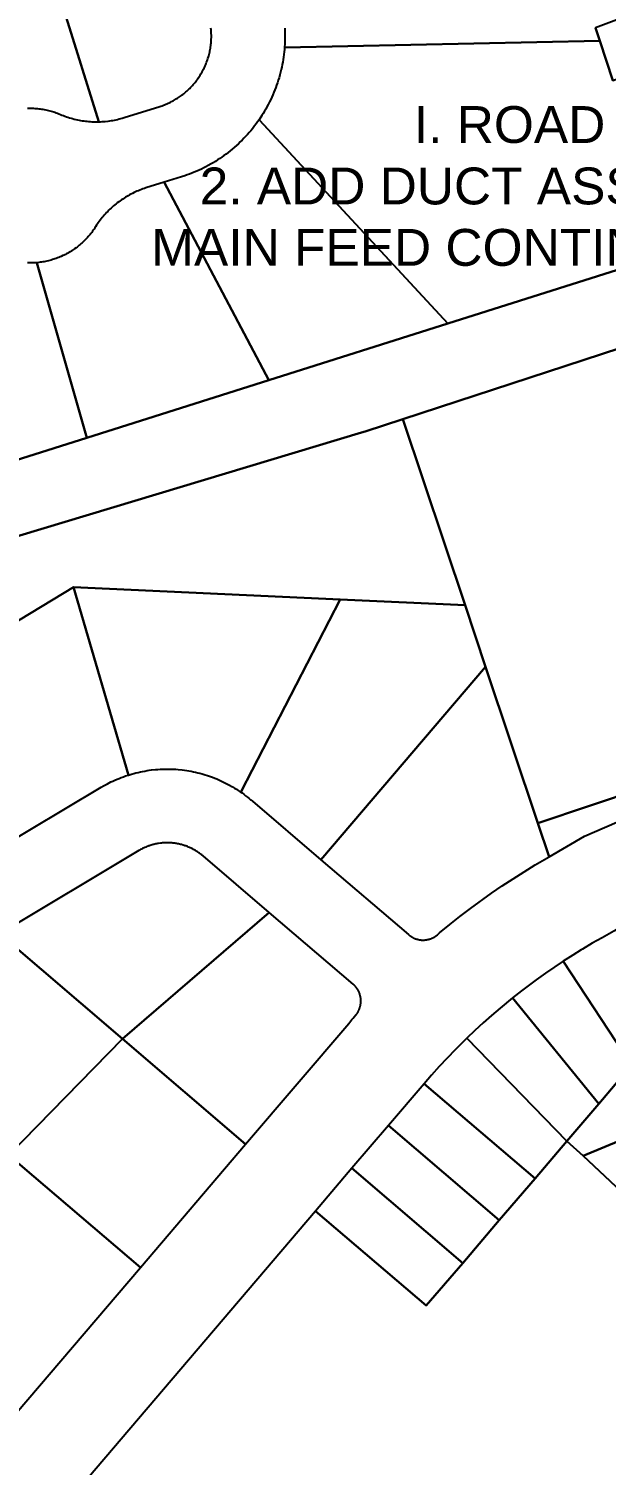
# Model space of a CAD drawing. Header units: metres. Extents: x 620457 to 624057, y 4872349 to 4874194.
# Drawn here: x 620875.9 to 621032.8, y 4873365.7 to 4873755.6 of the extents above; entities that cross this region are included whole.
import ezdxf
from ezdxf import colors
from ezdxf.entities.mleader import LeaderData, LeaderLine
from ezdxf.math import Vec2, Vec3

# ---------------------------------------------------------------- set-up
doc = ezdxf.new("R2010")
doc.units = ezdxf.units.M
doc.header["$LTSCALE"] = 10
doc.header["$MEASUREMENT"] = 0
doc.layers.add('Aurora_Parcel', color=252, linetype='Continuous')
doc.layers.add('telMAX -QC', color=4, linetype='Continuous')
doc.styles.get("Standard").update_dxf_attribs({"font": 'arial.ttf'})

msp = doc.modelspace()

# ---------------------------------------------------------------- linework, layer by layer
at = {"layer": 'Aurora_Parcel'}
for points in [[(620875.62, 4873734), (620875.99, 4873734.01), (620876.46, 4873734.01), (620876.85, 4873734.01), (620877.2, 4873734), (620877.58, 4873733.98), (620877.95, 4873733.94), (620878.31, 4873733.92), (620878.68, 4873733.88), (620879.04, 4873733.84), (620879.4, 4873733.79), (620879.76, 4873733.73), (620880.13, 4873733.67), (620880.61, 4873733.57), (620880.97, 4873733.5), (620881.32, 4873733.41), (620881.68, 4873733.32), (620882.03, 4873733.21), (620882.38, 4873733.12), (620882.73, 4873733.01), (620883.08, 4873732.9), (620883.42, 4873732.79), (620883.77, 4873732.65), (620884.11, 4873732.52), (620884.57, 4873732.33), (620884.97, 4873732.16), (620885.38, 4873732), (620885.79, 4873731.85), (620886.2, 4873731.7), (620886.61, 4873731.56), (620887.03, 4873731.43), (620887.44, 4873731.3), (620887.86, 4873731.19), (620888.29, 4873731.08), (620888.76, 4873730.96), (620889.19, 4873730.87), (620889.61, 4873730.78), (620890.04, 4873730.7), (620890.47, 4873730.63), (620890.89, 4873730.57), (620891.34, 4873730.51), (620891.76, 4873730.46), (620892.21, 4873730.42), (620892.63, 4873730.38), (620893.13, 4873730.35), (620893.56, 4873730.34), (620894, 4873730.32), (620894.43, 4873730.32), (620895.01, 4873730.33), (620895.01, 4873730.33), (620876.34, 4873790.16)], [(620876.34, 4873790.16), (620895.01, 4873730.33), (620895.01, 4873730.33), (620895.45, 4873730.34), (620895.88, 4873730.37), (620896.32, 4873730.4), (620896.75, 4873730.44), (620897.53, 4873730.52), (620897.96, 4873730.58), (620898.39, 4873730.65), (620898.82, 4873730.72), (620899.25, 4873730.8), (620899.67, 4873730.88), (620900.1, 4873730.99), (620900.53, 4873731.09), (620900.95, 4873731.2), (620901.37, 4873731.32), (620901.84, 4873731.46), (620911.53, 4873734.48), (620911.85, 4873734.59), (620912.19, 4873734.7), (620912.52, 4873734.83), (620912.84, 4873734.95), (620913.18, 4873735.08), (620913.49, 4873735.21), (620913.81, 4873735.35), (620914.12, 4873735.5), (620914.44, 4873735.65), (620914.75, 4873735.81), (620915.14, 4873736.01), (620915.44, 4873736.18), (620915.74, 4873736.36), (620916.04, 4873736.54), (620916.34, 4873736.73), (620916.63, 4873736.92), (620916.91, 4873737.11), (620917.2, 4873737.31), (620917.49, 4873737.52), (620917.77, 4873737.74), (620918.04, 4873737.94), (620918.38, 4873738.23), (620918.64, 4873738.45), (620918.91, 4873738.68), (620919.16, 4873738.91), (620919.42, 4873739.15), (620919.67, 4873739.39), (620919.91, 4873739.64), (620920.15, 4873739.9), (620920.39, 4873740.15), (620920.62, 4873740.41), (620920.85, 4873740.68), (620921.13, 4873741.01), (620921.34, 4873741.29), (620921.56, 4873741.57), (620921.77, 4873741.85), (620921.97, 4873742.13), (620922.16, 4873742.42), (620922.36, 4873742.71), (620922.54, 4873743), (620922.72, 4873743.3), (620922.9, 4873743.6), (620923.08, 4873743.91), (620923.28, 4873744.29), (620923.44, 4873744.6), (620923.59, 4873744.92), (620923.74, 4873745.23), (620923.87, 4873745.55), (620924.02, 4873745.87), (620924.15, 4873746.19), (620924.28, 4873746.52), (620924.4, 4873746.85), (620924.51, 4873747.18), (620924.62, 4873747.52), (620924.75, 4873747.92), (620924.85, 4873748.26), (620924.94, 4873748.6), (620925.02, 4873748.95), (620925.1, 4873749.28), (620925.17, 4873749.62), (620925.24, 4873749.97), (620925.3, 4873750.31), (620925.35, 4873750.65), (620925.41, 4873751), (620925.44, 4873751.34), (620925.48, 4873751.78), (620925.51, 4873752.13), (620925.53, 4873752.47), (620925.53, 4873752.82), (620925.56, 4873753.16), (620925.56, 4873753.52), (620925.56, 4873753.87), (620925.53, 4873754.22), (620925.53, 4873754.57), (620925.52, 4873754.92), (620925.49, 4873755.26), (620925.45, 4873755.7)], [(620945.51, 4873755.73), (620945.54, 4873755.04), (620945.56, 4873754.34), (620945.56, 4873753.65), (620945.56, 4873752.94), (620945.54, 4873752.24), (620945.51, 4873751.55), (620945.44, 4873750.46), (620945.51, 4873750.46), (621031.09, 4873752.33), (621029.94, 4873755.86)], [(621034.59, 4873741.58), (621031.09, 4873752.33), (620945.51, 4873750.46), (620945.44, 4873750.46), (620945.42, 4873750.23), (620945.41, 4873749.97), (620945.32, 4873749.29), (620945.25, 4873748.59), (620945.16, 4873747.9), (620945.05, 4873747.21), (620944.93, 4873746.52), (620944.81, 4873745.86), (620944.67, 4873745.15), (620944.52, 4873744.48), (620944.35, 4873743.79), (620944.17, 4873743.11), (620943.95, 4873742.28), (620943.72, 4873741.61), (620943.52, 4873740.93), (620943.28, 4873740.28), (620943.06, 4873739.62), (620942.81, 4873738.98), (620942.54, 4873738.33), (620942.26, 4873737.68), (620941.98, 4873737.05), (620941.7, 4873736.41), (620941.39, 4873735.79), (620940.99, 4873735.01), (620940.65, 4873734.4), (620940.32, 4873733.78), (620939.98, 4873733.19), (620939.61, 4873732.57), (620939.24, 4873732), (620938.5, 4873730.88), (620938.61, 4873730.78), (620989.77, 4873675.62), (621049.94, 4873694.59)], [(620824.16, 4873603.22), (620966.31, 4873645.97), (620967.33, 4873646.31), (620977.58, 4873649.65), (621056.12, 4873675.29), (621051.09, 4873690.73), (621049.94, 4873694.59), (620989.77, 4873675.62), (620941.15, 4873660.23), (620891.74, 4873644.59), (620802.9, 4873616.48)], [(620802.9, 4873616.48), (620891.74, 4873644.59), (620878.12, 4873692.09), (620878.12, 4873692.09), (620877.76, 4873692.06), (620877.4, 4873692.04), (620876.72, 4873692.02), (620876.35, 4873692.02), (620875.99, 4873692.02), (620875.62, 4873692.03)], [(620870.57, 4873449.88), (620901.4, 4873481.41), (620901.4, 4873481.41), (620867.97, 4873509.96)], [(621128.18, 4873356.81), (621118.15, 4873365.83), (621106.76, 4873375.95), (621095.51, 4873386.25), (621084.19, 4873396.44), (621071.3, 4873407.98), (621056.69, 4873421.41), (621056.69, 4873421.41), (621041.32, 4873435.82), (621026.55, 4873449.68), (621022.08, 4873453.65), (621013.48, 4873443.53), (621003.78, 4873432.2), (620993.84, 4873420.58), (620983.91, 4873409.07), (620953.83, 4873434.69), (620887.44, 4873356.92)]]:
    msp.add_lwpolyline(points, dxfattribs=at)
for points in [[(621071.15, 4873755.37), (621071.03, 4873755.78), (621070.9, 4873756.2), (621070.76, 4873756.62), (621070.62, 4873757.03), (621070.46, 4873757.46), (621070.42, 4873757.57), (621065.94, 4873769.44), (621029.94, 4873755.86), (621031.09, 4873752.33), (621034.59, 4873741.58), (621071.15, 4873755.37)], [(620989.77, 4873675.62), (620938.61, 4873730.78), (620938.5, 4873730.88), (620938.1, 4873730.3), (620937.69, 4873729.75), (620937.27, 4873729.19), (620936.69, 4873728.45), (620936.25, 4873727.91), (620935.8, 4873727.38), (620935.33, 4873726.86), (620934.86, 4873726.34), (620934.38, 4873725.84), (620933.89, 4873725.34), (620933.4, 4873724.85), (620932.89, 4873724.36), (620932.38, 4873723.89), (620931.86, 4873723.43), (620931.19, 4873722.86), (620930.65, 4873722.42), (620930.1, 4873721.99), (620929.55, 4873721.56), (620928.99, 4873721.15), (620928.42, 4873720.75), (620927.84, 4873720.35), (620927.26, 4873719.96), (620926.67, 4873719.59), (620926.07, 4873719.23), (620925.47, 4873718.88), (620924.7, 4873718.45), (620924.1, 4873718.12), (620923.47, 4873717.81), (620922.84, 4873717.51), (620922.21, 4873717.21), (620921.57, 4873716.92), (620920.93, 4873716.64), (620920.28, 4873716.38), (620919.63, 4873716.13), (620918.98, 4873715.9), (620918.32, 4873715.66), (620917.49, 4873715.39), (620912.7, 4873713.9), (620941.15, 4873660.23), (620989.77, 4873675.62)], [(620941.15, 4873660.23), (620912.7, 4873713.9), (620907.8, 4873712.37), (620907.38, 4873712.23), (620906.97, 4873712.09), (620906.56, 4873711.94), (620906.15, 4873711.79), (620905.75, 4873711.63), (620905.34, 4873711.46), (620904.95, 4873711.28), (620904.55, 4873711.1), (620904.16, 4873710.91), (620903.72, 4873710.69), (620903.34, 4873710.48), (620902.96, 4873710.27), (620902.58, 4873710.05), (620902.2, 4873709.83), (620901.83, 4873709.6), (620901.47, 4873709.36), (620901.11, 4873709.12), (620900.75, 4873708.87), (620900.39, 4873708.62), (620900.01, 4873708.31), (620899.66, 4873708.06), (620899.32, 4873707.77), (620898.99, 4873707.49), (620898.66, 4873707.21), (620898.34, 4873706.91), (620898.01, 4873706.62), (620897.71, 4873706.31), (620897.4, 4873706), (620897.09, 4873705.69), (620896.76, 4873705.33), (620896.47, 4873705.01), (620896.19, 4873704.67), (620895.91, 4873704.34), (620895.63, 4873704), (620895.36, 4873703.67), (620895.11, 4873703.31), (620894.85, 4873702.95), (620894.6, 4873702.6), (620894.36, 4873702.23), (620894.09, 4873701.82), (620893.9, 4873701.52), (620893.69, 4873701.21), (620893.49, 4873700.91), (620893.27, 4873700.61), (620893.05, 4873700.32), (620892.83, 4873700.03), (620892.6, 4873699.74), (620892.36, 4873699.46), (620892.13, 4873699.18), (620891.88, 4873698.91), (620891.55, 4873698.55), (620891.29, 4873698.28), (620891.03, 4873698.02), (620890.77, 4873697.78), (620890.5, 4873697.52), (620890.22, 4873697.28), (620889.95, 4873697.04), (620889.67, 4873696.8), (620889.39, 4873696.57), (620889.1, 4873696.34), (620888.8, 4873696.12), (620888.4, 4873695.84), (620888.1, 4873695.63), (620887.8, 4873695.42), (620887.49, 4873695.23), (620887.18, 4873695.03), (620886.86, 4873694.85), (620886.54, 4873694.67), (620886.22, 4873694.48), (620885.9, 4873694.32), (620885.57, 4873694.16), (620885.24, 4873694), (620884.79, 4873693.79), (620884.45, 4873693.65), (620884.11, 4873693.51), (620883.77, 4873693.38), (620883.42, 4873693.25), (620883.08, 4873693.13), (620882.73, 4873693.02), (620882.38, 4873692.91), (620882.03, 4873692.8), (620881.68, 4873692.71), (620881.32, 4873692.62), (620880.84, 4873692.51), (620880.48, 4873692.43), (620880.11, 4873692.36), (620879.76, 4873692.31), (620879.4, 4873692.24), (620879.04, 4873692.19), (620878.67, 4873692.15), (620878.12, 4873692.09), (620891.74, 4873644.59), (620941.15, 4873660.23)], [(621112.52, 4873572.87), (621104.23, 4873597.66), (621100.37, 4873609.23), (621096.5, 4873620.8), (621091.28, 4873636.4), (621082.44, 4873662.84), (621081.98, 4873664.2), (621076.13, 4873681.72), (621076.1, 4873681.81), (621056.12, 4873675.29), (620977.58, 4873649.65), (620994.49, 4873599.1), (621000.06, 4873582.43), (621014.25, 4873540.01), (621112.52, 4873572.87)], [(620994.49, 4873599.1), (620977.58, 4873649.65), (620967.33, 4873646.31), (620966.31, 4873645.97), (620824.16, 4873603.22), (620823.84, 4873603.12), (620802.75, 4873596.66), (620767.04, 4873585.73), (620840.64, 4873575.39), (620888.15, 4873604.07), (620960.52, 4873600.69), (620994.49, 4873599.1)], [(620903.03, 4873553.04), (620888.15, 4873604.07), (620840.64, 4873575.39), (620866.49, 4873532.35), (620895.65, 4873549.74), (620896.26, 4873550.09), (620896.8, 4873550.39), (620897.34, 4873550.68), (620898.27, 4873551.15), (620898.82, 4873551.41), (620899.38, 4873551.66), (620899.94, 4873551.91), (620900.5, 4873552.14), (620901.07, 4873552.36), (620901.65, 4873552.58), (620902.22, 4873552.78), (620903.03, 4873553.04)], [(620960.52, 4873600.69), (620888.15, 4873604.07), (620903.03, 4873553.04), (620903.31, 4873553.13), (620903.9, 4873553.31), (620904.49, 4873553.47), (620905.08, 4873553.62), (620905.67, 4873553.77), (620906.27, 4873553.9), (620906.87, 4873554.02), (620907.46, 4873554.13), (620908.08, 4873554.23), (620908.68, 4873554.33), (620909.28, 4873554.42), (620910.42, 4873554.53), (620911.03, 4873554.58), (620911.64, 4873554.62), (620912.25, 4873554.64), (620912.86, 4873554.66), (620913.47, 4873554.67), (620914.08, 4873554.67), (620914.7, 4873554.65), (620915.31, 4873554.63), (620915.92, 4873554.59), (620916.51, 4873554.54), (620917.67, 4873554.43), (620918.26, 4873554.35), (620918.88, 4873554.26), (620919.48, 4873554.17), (620920.07, 4873554.06), (620920.68, 4873553.94), (620921.28, 4873553.81), (620921.87, 4873553.67), (620922.47, 4873553.52), (620923.04, 4873553.36), (620923.64, 4873553.19), (620924.74, 4873552.84), (620925.31, 4873552.64), (620925.89, 4873552.43), (620926.46, 4873552.21), (620927.02, 4873551.98), (620927.58, 4873551.74), (620928.14, 4873551.49), (620928.69, 4873551.24), (620929.24, 4873550.96), (620929.79, 4873550.68), (620930.33, 4873550.41), (620931.33, 4873549.83), (620931.85, 4873549.52), (620932.37, 4873549.19), (620932.88, 4873548.86), (620933.39, 4873548.52), (620933.57, 4873548.39), (620933.65, 4873548.54), (620960.52, 4873600.69)], [(620994.49, 4873599.1), (620960.52, 4873600.69), (620933.65, 4873548.54), (620933.57, 4873548.39), (620933.89, 4873548.17), (620934.38, 4873547.81), (620934.86, 4873547.44), (620935.35, 4873547.07), (620935.83, 4873546.68), (620936.23, 4873546.34), (620936.29, 4873546.29), (620936.69, 4873545.95), (620955.33, 4873530.03), (621000.06, 4873582.43), (620994.49, 4873599.1)], [(621014.25, 4873540.01), (621000.06, 4873582.43), (620955.33, 4873530.03), (620979.11, 4873509.74), (620979.19, 4873509.66), (620979.27, 4873509.58), (620979.37, 4873509.52), (620979.46, 4873509.45), (620979.54, 4873509.39), (620979.63, 4873509.33), (620979.72, 4873509.29), (620979.8, 4873509.21), (620979.89, 4873509.16), (620979.98, 4873509.1), (620980.07, 4873509.05), (620980.16, 4873509), (620980.29, 4873508.92), (620980.39, 4873508.88), (620980.49, 4873508.83), (620980.57, 4873508.79), (620980.68, 4873508.74), (620980.78, 4873508.7), (620980.87, 4873508.66), (620980.97, 4873508.63), (620981.07, 4873508.59), (620981.16, 4873508.56), (620981.27, 4873508.52), (620981.42, 4873508.48), (620981.52, 4873508.46), (620981.62, 4873508.42), (620981.72, 4873508.39), (620981.83, 4873508.38), (620981.93, 4873508.36), (620982.03, 4873508.34), (620982.14, 4873508.32), (620982.23, 4873508.3), (620982.34, 4873508.3), (620982.45, 4873508.28), (620982.61, 4873508.26), (620982.71, 4873508.26), (620982.81, 4873508.26), (620982.9, 4873508.26), (620983.02, 4873508.26), (620983.13, 4873508.26), (620983.22, 4873508.26), (620983.34, 4873508.26), (620983.44, 4873508.26), (620983.55, 4873508.27), (620983.65, 4873508.28), (620983.81, 4873508.3), (620983.91, 4873508.31), (620984.02, 4873508.32), (620984.12, 4873508.34), (620984.21, 4873508.36), (620984.33, 4873508.38), (620984.43, 4873508.39), (620984.53, 4873508.43), (620984.63, 4873508.46), (620984.72, 4873508.48), (620984.83, 4873508.51), (620984.98, 4873508.56), (620985.08, 4873508.6), (620985.18, 4873508.63), (620985.28, 4873508.67), (620985.38, 4873508.71), (620985.47, 4873508.75), (620985.57, 4873508.79), (620985.66, 4873508.83), (620985.76, 4873508.88), (620985.85, 4873508.93), (620985.94, 4873508.99), (620986.08, 4873509.06), (620986.17, 4873509.11), (620986.26, 4873509.17), (620986.35, 4873509.22), (620986.43, 4873509.29), (620986.52, 4873509.34), (620986.61, 4873509.4), (620986.69, 4873509.46), (620986.77, 4873509.53), (620986.84, 4873509.59), (620986.94, 4873509.66), (620987.26, 4873509.93), (620987.57, 4873510.2), (620990.32, 4873512.45), (620993.09, 4873514.65), (620995.91, 4873516.8), (621001.64, 4873520.95), (621004.56, 4873522.97), (621007.53, 4873524.91), (621010.51, 4873526.81), (621013.53, 4873528.65), (621017.31, 4873530.86), (621014.25, 4873540.01)], [(621017.31, 4873530.86), (621026.96, 4873536.42), (621038.38, 4873541.41), (621114.38, 4873567.31), (621112.52, 4873572.87), (621014.25, 4873540.01), (621017.31, 4873530.86)], [(620941.25, 4873515.76), (620923.29, 4873531.09), (620922.99, 4873531.35), (620922.79, 4873531.51), (620922.58, 4873531.67), (620922.37, 4873531.81), (620922.16, 4873531.97), (620921.94, 4873532.11), (620921.72, 4873532.26), (620921.5, 4873532.4), (620921.28, 4873532.54), (620921.05, 4873532.67), (620920.9, 4873532.75), (620920.75, 4873532.84), (620920.32, 4873533.07), (620920.07, 4873533.18), (620919.84, 4873533.29), (620919.6, 4873533.4), (620919.36, 4873533.5), (620919.12, 4873533.6), (620918.88, 4873533.7), (620918.63, 4873533.79), (620918.38, 4873533.87), (620918.14, 4873533.96), (620917.89, 4873534.02), (620917.41, 4873534.18), (620917.16, 4873534.23), (620916.9, 4873534.29), (620916.65, 4873534.35), (620916.39, 4873534.4), (620916.13, 4873534.45), (620915.88, 4873534.49), (620915.62, 4873534.53), (620915.36, 4873534.56), (620915.09, 4873534.59), (620914.84, 4873534.6), (620914.33, 4873534.65), (620914.08, 4873534.66), (620913.82, 4873534.67), (620913.56, 4873534.67), (620913.3, 4873534.67), (620913.04, 4873534.66), (620912.77, 4873534.65), (620912.51, 4873534.63), (620912.25, 4873534.6), (620911.99, 4873534.58), (620911.73, 4873534.55), (620911.24, 4873534.49), (620910.98, 4873534.44), (620910.73, 4873534.4), (620910.47, 4873534.34), (620910.22, 4873534.29), (620909.95, 4873534.23), (620909.71, 4873534.16), (620909.46, 4873534.09), (620909.2, 4873534.02), (620908.94, 4873533.94), (620908.71, 4873533.86), (620908.54, 4873533.8), (620908.36, 4873533.73), (620908, 4873533.6), (620907.76, 4873533.5), (620907.52, 4873533.39), (620907.28, 4873533.28), (620907.04, 4873533.17), (620906.81, 4873533.06), (620906.57, 4873532.94), (620906.34, 4873532.81), (620906.12, 4873532.68), (620905.9, 4873532.55), (620867.97, 4873509.96), (620901.4, 4873481.41), (620941.25, 4873515.76)], [(620934.86, 4873452.84), (620962.88, 4873485.65), (620963.74, 4873486.66), (620964.06, 4873487.03), (620964.38, 4873487.41), (620964.83, 4873487.94), (620964.9, 4873488.02), (620964.97, 4873488.1), (620965.03, 4873488.18), (620965.09, 4873488.27), (620965.15, 4873488.36), (620965.21, 4873488.44), (620965.27, 4873488.53), (620965.32, 4873488.62), (620965.39, 4873488.75), (620965.45, 4873488.83), (620965.49, 4873488.92), (620965.54, 4873489.01), (620965.58, 4873489.11), (620965.63, 4873489.2), (620965.7, 4873489.36), (620965.73, 4873489.46), (620965.78, 4873489.56), (620965.81, 4873489.65), (620965.87, 4873489.82), (620965.9, 4873489.92), (620965.93, 4873490.02), (620965.96, 4873490.12), (620965.98, 4873490.23), (620966.01, 4873490.32), (620966.04, 4873490.42), (620966.06, 4873490.53), (620966.08, 4873490.63), (620966.1, 4873490.73), (620966.11, 4873490.84), (620966.13, 4873490.97), (620966.14, 4873491.08), (620966.15, 4873491.18), (620966.16, 4873491.28), (620966.18, 4873491.39), (620966.18, 4873491.49), (620966.18, 4873491.6), (620966.18, 4873491.7), (620966.18, 4873491.81), (620966.18, 4873491.91), (620966.18, 4873492.02), (620966.16, 4873492.16), (620966.15, 4873492.26), (620966.14, 4873492.36), (620966.13, 4873492.47), (620966.12, 4873492.57), (620966.1, 4873492.68), (620966.08, 4873492.78), (620966.06, 4873492.88), (620966.04, 4873492.98), (620966.02, 4873493.09), (620965.98, 4873493.19), (620965.96, 4873493.32), (620965.93, 4873493.42), (620965.9, 4873493.52), (620965.87, 4873493.62), (620965.82, 4873493.72), (620965.8, 4873493.82), (620965.76, 4873493.92), (620965.72, 4873494.01), (620965.68, 4873494.11), (620965.63, 4873494.21), (620965.58, 4873494.3), (620965.53, 4873494.43), (620965.48, 4873494.52), (620965.43, 4873494.61), (620965.38, 4873494.7), (620965.33, 4873494.79), (620965.27, 4873494.88), (620965.22, 4873494.97), (620965.15, 4873495.06), (620965.1, 4873495.14), (620965.04, 4873495.23), (620964.98, 4873495.31), (620964.89, 4873495.42), (620964.83, 4873495.5), (620964.76, 4873495.58), (620964.69, 4873495.66), (620964.62, 4873495.74), (620964.55, 4873495.83), (620964.47, 4873495.9), (620964.4, 4873495.98), (620964.32, 4873496.05), (620964.25, 4873496.12), (620964.16, 4873496.2), (620964.07, 4873496.28), (620941.25, 4873515.76), (620901.4, 4873481.41), (620934.86, 4873452.84)], [(621052.66, 4873478.67), (621035.56, 4873510.99), (621031.69, 4873508.89), (621029, 4873507.37), (621026.36, 4873505.79), (621026, 4873505.57), (621023.74, 4873504.18), (621021.13, 4873502.51), (621039.7, 4873474.32), (621052.66, 4873478.67)], [(621039.7, 4873474.32), (621021.13, 4873502.51), (621016.34, 4873499.26), (621013.8, 4873497.45), (621009.84, 4873494.48), (621007.37, 4873492.55), (621030.77, 4873463.82), (621039.7, 4873474.32)], [(621030.77, 4873463.82), (621007.37, 4873492.55), (621004, 4873489.79), (621001.69, 4873487.8), (620999.4, 4873485.77), (620997.15, 4873483.71), (620994.94, 4873481.61), (621022.08, 4873453.65), (621030.77, 4873463.82)], [(620934.86, 4873452.84), (620901.4, 4873481.41), (620870.57, 4873449.88), (620906.3, 4873419.37), (620934.86, 4873452.84)], [(621022.08, 4873453.65), (620994.94, 4873481.61), (620991.78, 4873478.48), (620989.62, 4873476.24), (620987.48, 4873473.95), (620985.4, 4873471.63), (620983.36, 4873469.27), (621013.48, 4873443.53), (621022.08, 4873453.65)], [(621073.03, 4873468.98), (621067.94, 4873483.52), (621052.66, 4873478.67), (621039.7, 4873474.32), (621030.77, 4873463.82), (621022.08, 4873453.65), (621026.55, 4873449.68), (621073.03, 4873468.98)], [(621013.48, 4873443.53), (620983.36, 4873469.27), (620973.66, 4873457.93), (621003.78, 4873432.2), (621013.48, 4873443.53)], [(621078.75, 4873455.14), (621077.54, 4873457.64), (621076.81, 4873459.22), (621076.12, 4873460.82), (621075.44, 4873462.42), (621074.79, 4873464.05), (621074.18, 4873465.68), (621073.6, 4873467.32), (621073.03, 4873468.98), (621026.55, 4873449.68), (621041.32, 4873435.82), (621078.75, 4873455.14)], [(621003.78, 4873432.2), (620973.66, 4873457.93), (620963.75, 4873446.32), (620993.84, 4873420.58), (621003.78, 4873432.2)], [(620906.3, 4873419.37), (620870.57, 4873449.88), (620846.68, 4873401.9), (620872.54, 4873379.83), (620906.3, 4873419.37)], [(620993.84, 4873420.58), (620963.75, 4873446.32), (620953.84, 4873434.68), (620983.91, 4873409.07), (620993.84, 4873420.58)]]:
    msp.add_lwpolyline(points, close=True, dxfattribs=at)

# ---------------------------------------------------------------- leaders
at = {"layer": 'telMAX -QC', "color": 3, "ltscale": 1.5}
ml = msp.add_multileader_mtext('Standard', dxfattribs=at)
ml.set_content('I. ROAD CROSS MISSING HERE\\P2. ADD DUCT ASSIGNMENT NOTES FOR MAIN FEED CONTINUATION TO THE NEXT AREA', color=3)
ml.set_leader_properties()
ml.build(insert=Vec2(0, 0))
ml.multileader.update_dxf_attribs({"dogleg_length": 0.36, "arrow_head_size": 0.18})
ctx = ml.context
ctx.base_point, ctx.char_height, ctx.arrow_head_size, ctx.landing_gap_size, ctx.plane_origin = Vec3(620910.39, 4873729.58), 10, 0.18, 0.09, Vec3(621347.99, 4873617.73)
ctx.text_align_type = 2
notes = []
notes.append((ctx, [(1, (1, 1, 0), (621192.13, 4873729.58), (-1, 0), 0.36, [(0, [(621347.99, 4873617.73)], 0, [])])]))
ctx.mtext.insert, ctx.mtext.width, ctx.mtext.alignment, ctx.mtext.flow_direction = Vec3(621191.68, 4873734.58), 301.0625, 3, 5
for ctx, leaders in notes:
    for number, flags, end, landing, length, lines in leaders:
        leader = LeaderData()
        leader.index, (leader.has_last_leader_line, leader.has_dogleg_vector, leader.attachment_direction) = number, flags
        leader.last_leader_point, leader.dogleg_vector, leader.dogleg_length = Vec3(end), Vec3(landing), length
        for number, points, colour, breaks in lines:
            line = LeaderLine()
            line.index, line.vertices, line.color, line.breaks = number, Vec3.list(points), colors.encode_raw_color(colour), breaks
            leader.lines.append(line)
        ctx.leaders.append(leader)

doc.saveas('drawing.dxf')
